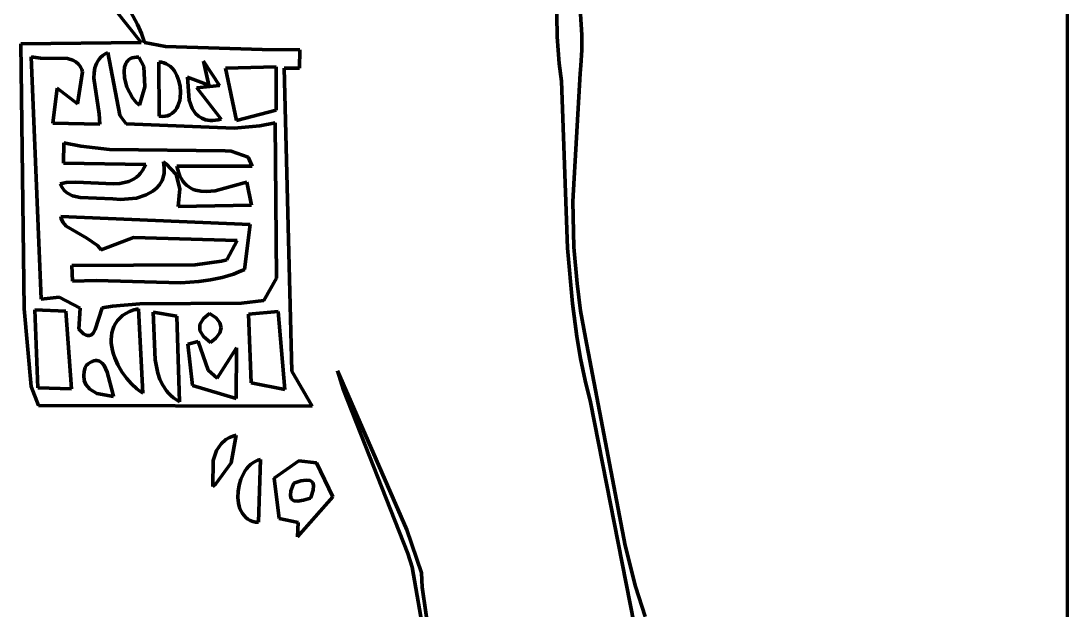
# Model space of a CAD drawing. Header units: millimetres. Extents: x 0 to 8.5, y 0 to 13.2.
# Drawn here: x 7.171 to 8.542, y 2.103 to 2.874 of the extents above; entities that cross this region are included whole.
import ezdxf

# ---------------------------------------------------------------- set-up
doc = ezdxf.new("R2010")
doc.units = ezdxf.units.MM
for name, color, linetype, lineweight in [('color#060606ff', 7, 'CONTINUOUS', 100), ('color#5c5c5cff', 7, 'CONTINUOUS', 100), ('color#ffffffff', 7, 'CONTINUOUS', 100)]:
    doc.layers.add(name, color=color, linetype=linetype, lineweight=lineweight)

msp = doc.modelspace()

# ---------------------------------------------------------------- linework, layer by layer
at = {"layer": 'color#060606ff'}
for p, q in [((7.8738, 2.8532), (7.8715, 3.0167)), ((7.3288, 2.8458), (7.2341, 2.9657)), ((7.3122, 2.8913), (7.3243, 2.8693)), ((7.9035, 2.8964), (7.906, 2.8561)), ((7.3243, 2.8693), (7.3293, 2.8578)), ((7.3293, 2.8578), (7.3335, 2.8457)), ((7.8765, 2.8183), (7.8738, 2.8532)), ((7.906, 2.8561), (7.906, 2.8359)), ((7.1715, 2.8443), (7.3288, 2.8458)), ((7.1758, 2.4972), (7.1715, 2.8443)), ((7.3335, 2.8457), (7.3609, 2.8405)), ((7.3609, 2.8405), (7.4874, 2.8367)), ((7.4874, 2.8367), (7.5366, 2.8364)), ((7.5366, 2.8364), (7.5363, 2.8123)), ((7.1972, 2.8253), (7.185, 2.8271)), ((7.185, 2.8271), (7.198, 2.5101)), ((7.2323, 2.825), (7.1972, 2.8253)), ((7.2393, 2.8229), (7.2323, 2.825)), ((7.2435, 2.8206), (7.2393, 2.8229)), ((7.2741, 2.824), (7.2722, 2.8213)), ((7.2763, 2.8265), (7.2741, 2.824)), ((7.2789, 2.8288), (7.2763, 2.8265)), ((7.2819, 2.831), (7.2789, 2.8288)), ((7.2853, 2.833), (7.2819, 2.831)), ((7.3012, 2.7509), (7.2853, 2.833)), ((7.313, 2.8236), (7.3113, 2.822)), ((7.315, 2.8248), (7.313, 2.8236)), ((7.3173, 2.8258), (7.315, 2.8248)), ((7.3199, 2.8264), (7.3173, 2.8258)), ((7.3228, 2.8267), (7.3199, 2.8264)), ((7.3261, 2.8266), (7.3228, 2.8267)), ((7.3326, 2.8143), (7.3261, 2.8266)), ((7.906, 2.8359), (7.905, 2.8156)), ((7.247, 2.8174), (7.2435, 2.8206)), ((7.2486, 2.8154), (7.247, 2.8174)), ((7.25, 2.8131), (7.2486, 2.8154)), ((7.2513, 2.8105), (7.25, 2.8131)), ((7.2523, 2.8076), (7.2513, 2.8105)), ((7.2684, 2.8126), (7.2672, 2.8062)), ((7.2706, 2.8186), (7.2684, 2.8126)), ((7.2722, 2.8213), (7.2706, 2.8186)), ((7.3071, 2.8136), (7.3065, 2.8083)), ((7.3087, 2.8182), (7.3071, 2.8136)), ((7.3098, 2.8202), (7.3087, 2.8182)), ((7.3113, 2.822), (7.3098, 2.8202)), ((7.3339, 2.7879), (7.3326, 2.8143)), ((7.3519, 2.8203), (7.3526, 2.7493)), ((7.3555, 2.82), (7.3519, 2.8203)), ((7.3588, 2.8192), (7.3555, 2.82)), ((7.3619, 2.818), (7.3588, 2.8192)), ((7.3648, 2.8163), (7.3619, 2.818)), ((7.3675, 2.8143), (7.3648, 2.8163)), ((7.3699, 2.8118), (7.3675, 2.8143)), ((7.3721, 2.8091), (7.3699, 2.8118)), ((7.374, 2.8061), (7.3721, 2.8091)), ((7.4104, 2.8214), (7.4177, 2.7902)), ((7.4314, 2.7896), (7.4104, 2.8214)), ((7.5056, 2.814), (7.4395, 2.8125)), ((7.4395, 2.8125), (7.4538, 2.7439)), ((7.506, 2.7573), (7.5056, 2.814)), ((7.5363, 2.8123), (7.5163, 2.8123)), ((7.5163, 2.8123), (7.5264, 2.4159)), ((7.8793, 2.7952), (7.8765, 2.8183)), ((7.905, 2.8156), (7.9041, 2.8054)), ((7.2457, 2.7655), (7.2523, 2.8076)), ((7.2672, 2.8062), (7.2668, 2.7994)), ((7.2668, 2.7994), (7.274, 2.7524)), ((7.3065, 2.8083), (7.3071, 2.7996)), ((7.3071, 2.7996), (7.3104, 2.7874)), ((7.3757, 2.8029), (7.374, 2.8061)), ((7.3784, 2.7959), (7.3757, 2.8029)), ((7.38, 2.7884), (7.3784, 2.7959)), ((7.4177, 2.7902), (7.3897, 2.8006)), ((7.3897, 2.8006), (7.392, 2.7702)), ((7.8872, 2.5767), (7.8793, 2.7952)), ((7.9041, 2.8054), (7.8943, 2.638)), ((7.2131, 2.7401), (7.2188, 2.7859)), ((7.2188, 2.7859), (7.2457, 2.7655)), ((7.3104, 2.7874), (7.3175, 2.7735)), ((7.3266, 2.7637), (7.3339, 2.7879)), ((7.3805, 2.7808), (7.38, 2.7884)), ((7.4019, 2.7866), (7.4314, 2.7896)), ((7.4339, 2.7457), (7.4019, 2.7866)), ((7.3175, 2.7735), (7.3228, 2.7669)), ((7.3784, 2.7663), (7.3794, 2.7698)), ((7.3794, 2.7698), (7.38, 2.7733)), ((7.38, 2.7733), (7.3805, 2.7808)), ((7.392, 2.7702), (7.3958, 2.7596)), ((7.3228, 2.7669), (7.3266, 2.7637)), ((7.3693, 2.7529), (7.3717, 2.755)), ((7.3717, 2.755), (7.3738, 2.7574)), ((7.3738, 2.7574), (7.3757, 2.7601)), ((7.3757, 2.7601), (7.3772, 2.7631)), ((7.3772, 2.7631), (7.3784, 2.7663)), ((7.3958, 2.7596), (7.4002, 2.753)), ((7.4538, 2.7439), (7.506, 2.7573)), ((7.274, 2.7524), (7.2748, 2.7391)), ((7.3028, 2.7482), (7.3012, 2.7509)), ((7.3094, 2.7396), (7.3028, 2.7482)), ((7.3526, 2.7493), (7.3566, 2.749)), ((7.3566, 2.749), (7.3602, 2.7493)), ((7.3602, 2.7493), (7.3636, 2.75)), ((7.3636, 2.75), (7.3666, 2.7513)), ((7.3666, 2.7513), (7.3693, 2.7529)), ((7.4002, 2.753), (7.4039, 2.7494)), ((7.4039, 2.7494), (7.4083, 2.7467)), ((7.4083, 2.7467), (7.4134, 2.7448)), ((7.4134, 2.7448), (7.4163, 2.7443)), ((7.4163, 2.7443), (7.4194, 2.744)), ((7.4194, 2.744), (7.4227, 2.744)), ((7.4227, 2.744), (7.4262, 2.7442)), ((7.4262, 2.7442), (7.4299, 2.7448)), ((7.4299, 2.7448), (7.4339, 2.7457)), ((7.5044, 2.7406), (7.4843, 2.7368)), ((7.5063, 2.5376), (7.5044, 2.7406)), ((7.2748, 2.7391), (7.2131, 2.7401)), ((7.4508, 2.7339), (7.3094, 2.7396)), ((7.4843, 2.7368), (7.4508, 2.7339)), ((7.2271, 2.6879), (7.2277, 2.7147)), ((7.2277, 2.7147), (7.2501, 2.7102)), ((7.2501, 2.7102), (7.2876, 2.706)), ((7.2876, 2.706), (7.4392, 2.7043)), ((7.4392, 2.7043), (7.4467, 2.7037)), ((7.4467, 2.7037), (7.4693, 2.6956)), ((7.3349, 2.6864), (7.2271, 2.6879)), ((7.333, 2.6821), (7.3349, 2.6864)), ((7.3619, 2.6873), (7.3581, 2.6898)), ((7.3581, 2.6898), (7.3588, 2.6857)), ((7.3588, 2.6857), (7.3592, 2.6818)), ((7.3746, 2.6731), (7.3619, 2.6873)), ((7.4693, 2.6956), (7.4743, 2.6841)), ((7.3227, 2.6695), (7.3256, 2.672)), ((7.3256, 2.672), (7.3283, 2.675)), ((7.3283, 2.675), (7.3308, 2.6783)), ((7.3308, 2.6783), (7.333, 2.6821)), ((7.359, 2.6746), (7.3584, 2.6713)), ((7.3593, 2.6781), (7.359, 2.6746)), ((7.3592, 2.6818), (7.3593, 2.6781)), ((7.3798, 2.6545), (7.3746, 2.6731)), ((7.4743, 2.6841), (7.3759, 2.6842)), ((7.3759, 2.6842), (7.3769, 2.6793)), ((7.3769, 2.6793), (7.3782, 2.6749)), ((7.3782, 2.6749), (7.3798, 2.6709)), ((7.2228, 2.6611), (7.2306, 2.6625)), ((7.224, 2.6584), (7.2228, 2.6611)), ((7.2254, 2.6559), (7.224, 2.6584)), ((7.2306, 2.6625), (7.2432, 2.663)), ((7.2432, 2.663), (7.2926, 2.6607)), ((7.2926, 2.6607), (7.301, 2.6614)), ((7.301, 2.6614), (7.3089, 2.663)), ((7.3089, 2.663), (7.3127, 2.6641)), ((7.3127, 2.6641), (7.3162, 2.6656)), ((7.3162, 2.6656), (7.3196, 2.6674)), ((7.3196, 2.6674), (7.3227, 2.6695)), ((7.3531, 2.6598), (7.349, 2.6552)), ((7.3563, 2.6652), (7.3531, 2.6598)), ((7.3575, 2.6681), (7.3563, 2.6652)), ((7.3584, 2.6713), (7.3575, 2.6681)), ((7.3798, 2.6709), (7.3816, 2.6673)), ((7.3816, 2.6673), (7.3837, 2.6642)), ((7.3837, 2.6642), (7.386, 2.6614)), ((7.386, 2.6614), (7.3885, 2.659)), ((7.3885, 2.659), (7.3912, 2.6569)), ((7.4258, 2.6516), (7.4639, 2.662)), ((7.4639, 2.662), (7.4673, 2.6632)), ((7.4673, 2.6632), (7.4736, 2.6331)), ((7.2286, 2.6518), (7.2254, 2.6559)), ((7.2324, 2.6486), (7.2286, 2.6518)), ((7.2389, 2.6452), (7.2324, 2.6486)), ((7.2489, 2.6429), (7.2389, 2.6452)), ((7.3356, 2.6465), (7.3227, 2.6423)), ((7.3442, 2.6512), (7.3356, 2.6465)), ((7.349, 2.6552), (7.3442, 2.6512)), ((7.3774, 2.6314), (7.3798, 2.6545)), ((7.3912, 2.6569), (7.3941, 2.6552)), ((7.3941, 2.6552), (7.3971, 2.6537)), ((7.3971, 2.6537), (7.4003, 2.6526)), ((7.4003, 2.6526), (7.4072, 2.6512)), ((7.4072, 2.6512), (7.4144, 2.6507)), ((7.4144, 2.6507), (7.4258, 2.6516)), ((7.292, 2.6411), (7.2489, 2.6429)), ((7.3019, 2.6403), (7.292, 2.6411)), ((7.3227, 2.6423), (7.3019, 2.6403)), ((7.4736, 2.6331), (7.3774, 2.6314)), ((7.8943, 2.638), (7.8958, 2.5781)), ((7.2237, 2.618), (7.4719, 2.6077)), ((7.2244, 2.6155), (7.2237, 2.618)), ((7.2265, 2.6109), (7.2244, 2.6155)), ((7.2308, 2.6053), (7.2265, 2.6109)), ((7.258, 2.59), (7.2308, 2.6053)), ((7.4719, 2.6077), (7.4643, 2.5488)), ((7.272, 2.5804), (7.258, 2.59)), ((7.3188, 2.5906), (7.2766, 2.5744)), ((7.4547, 2.5869), (7.3188, 2.5906)), ((7.2766, 2.5744), (7.272, 2.5804)), ((7.4411, 2.5613), (7.4547, 2.5869)), ((7.8937, 2.5041), (7.8872, 2.5767)), ((7.8958, 2.5781), (7.8998, 2.5304)), ((7.238, 2.554), (7.3995, 2.555)), ((7.239, 2.5335), (7.238, 2.554)), ((7.3995, 2.555), (7.4342, 2.5599)), ((7.4342, 2.5599), (7.4411, 2.5613)), ((7.4643, 2.5488), (7.457, 2.5456)), ((7.4197, 2.5351), (7.4044, 2.5329)), ((7.4349, 2.5383), (7.4197, 2.5351)), ((7.4423, 2.5404), (7.4349, 2.5383)), ((7.4497, 2.5429), (7.4423, 2.5404)), ((7.457, 2.5456), (7.4497, 2.5429)), ((7.4895, 2.5081), (7.5063, 2.5376)), ((7.2701, 2.5344), (7.239, 2.5335)), ((7.381, 2.5312), (7.2701, 2.5344)), ((7.4044, 2.5329), (7.381, 2.5312)), ((7.8998, 2.5304), (7.9046, 2.4948)), ((7.198, 2.5101), (7.2217, 2.5125)), ((7.2217, 2.5125), (7.2492, 2.4982)), ((7.4603, 2.5047), (7.4895, 2.5081)), ((7.1849, 2.3957), (7.1758, 2.4972)), ((7.1895, 2.4962), (7.1938, 2.3941)), ((7.2305, 2.4944), (7.1895, 2.4962)), ((7.2376, 2.3927), (7.2305, 2.4944)), ((7.2492, 2.4982), (7.2474, 2.4708)), ((7.2688, 2.4702), (7.2777, 2.4986)), ((7.2777, 2.4986), (7.2915, 2.501)), ((7.2915, 2.501), (7.3271, 2.504)), ((7.3193, 2.4958), (7.3138, 2.4937)), ((7.3254, 2.4975), (7.3193, 2.4958)), ((7.3311, 2.387), (7.3254, 2.4975)), ((7.3271, 2.504), (7.4603, 2.5047)), ((7.5082, 2.4939), (7.4697, 2.4903)), ((7.5171, 2.3916), (7.5082, 2.4939)), ((7.8995, 2.4609), (7.8937, 2.5041)), ((7.9046, 2.4948), (7.9111, 2.4594)), ((7.2979, 2.4819), (7.2953, 2.4782)), ((7.301, 2.4853), (7.2979, 2.4819)), ((7.3047, 2.4884), (7.301, 2.4853)), ((7.309, 2.4912), (7.3047, 2.4884)), ((7.3138, 2.4937), (7.309, 2.4912)), ((7.3446, 2.4931), (7.3471, 2.4305)), ((7.3756, 2.4877), (7.3446, 2.4931)), ((7.3792, 2.3754), (7.3756, 2.4877)), ((7.4108, 2.4848), (7.406, 2.477)), ((7.4185, 2.4914), (7.4108, 2.4848)), ((7.4271, 2.4854), (7.4185, 2.4914)), ((7.4322, 2.4791), (7.4271, 2.4854)), ((7.4697, 2.4903), (7.473, 2.4005)), ((7.2474, 2.4708), (7.2495, 2.4684)), ((7.2495, 2.4684), (7.2515, 2.4664)), ((7.2515, 2.4664), (7.2534, 2.4648)), ((7.266, 2.4656), (7.2688, 2.4702)), ((7.2917, 2.4702), (7.2906, 2.466)), ((7.2933, 2.4743), (7.2917, 2.4702)), ((7.2953, 2.4782), (7.2933, 2.4743)), ((7.406, 2.477), (7.4059, 2.4691)), ((7.4059, 2.4691), (7.4106, 2.4612)), ((7.432, 2.4659), (7.4338, 2.4726)), ((7.4338, 2.4726), (7.4322, 2.4791)), ((7.2534, 2.4648), (7.2552, 2.4636)), ((7.2552, 2.4636), (7.2569, 2.4628)), ((7.2569, 2.4628), (7.2585, 2.4624)), ((7.2585, 2.4624), (7.2599, 2.4622)), ((7.2599, 2.4622), (7.2613, 2.4624)), ((7.2613, 2.4624), (7.2638, 2.4635)), ((7.2638, 2.4635), (7.266, 2.4656)), ((7.29, 2.4616), (7.2897, 2.457)), ((7.2897, 2.457), (7.2899, 2.4524)), ((7.2906, 2.466), (7.29, 2.4616)), ((7.4035, 2.4546), (7.3902, 2.451)), ((7.4166, 2.417), (7.4035, 2.4546)), ((7.4106, 2.4612), (7.42, 2.4534)), ((7.42, 2.4534), (7.4268, 2.4591)), ((7.4268, 2.4591), (7.432, 2.4659)), ((7.9045, 2.4322), (7.8995, 2.4609)), ((7.9111, 2.4594), (7.9627, 2.1875)), ((7.2899, 2.4524), (7.2905, 2.4477)), ((7.2905, 2.4477), (7.2915, 2.4429)), ((7.2915, 2.4429), (7.2928, 2.4381)), ((7.3902, 2.451), (7.3964, 2.3968)), ((7.454, 2.4461), (7.4284, 2.4065)), ((7.4536, 2.3799), (7.454, 2.4461)), ((7.2596, 2.4254), (7.2568, 2.4232)), ((7.2622, 2.4272), (7.2596, 2.4254)), ((7.2646, 2.4284), (7.2622, 2.4272)), ((7.2669, 2.4292), (7.2646, 2.4284)), ((7.269, 2.4297), (7.2669, 2.4292)), ((7.271, 2.4297), (7.269, 2.4297)), ((7.2728, 2.4293), (7.271, 2.4297)), ((7.2746, 2.4287), (7.2728, 2.4293)), ((7.2777, 2.4264), (7.2746, 2.4287)), ((7.2804, 2.4232), (7.2777, 2.4264)), ((7.2928, 2.4381), (7.2944, 2.4334)), ((7.2944, 2.4334), (7.2985, 2.424)), ((7.3471, 2.4305), (7.3506, 2.4132)), ((7.9104, 2.4036), (7.9045, 2.4322)), ((7.2543, 2.4151), (7.2538, 2.4102)), ((7.2558, 2.4204), (7.2543, 2.4151)), ((7.2568, 2.4232), (7.2558, 2.4204)), ((7.2846, 2.4144), (7.2804, 2.4232)), ((7.2917, 2.3863), (7.2846, 2.4144)), ((7.2985, 2.424), (7.3036, 2.415)), ((7.3036, 2.415), (7.3096, 2.4066)), ((7.3506, 2.4132), (7.3535, 2.405)), ((7.4284, 2.4065), (7.4166, 2.417)), ((7.5264, 2.4159), (7.5528, 2.3701)), ((7.5938, 2.3909), (7.5862, 2.4162)), ((7.5862, 2.4162), (7.677, 2.208)), ((7.2538, 2.4102), (7.2544, 2.4036)), ((7.2544, 2.4036), (7.2566, 2.3981)), ((7.2566, 2.3981), (7.2618, 2.392)), ((7.3096, 2.4066), (7.3163, 2.399)), ((7.3163, 2.399), (7.3235, 2.3924)), ((7.3535, 2.405), (7.3572, 2.3973)), ((7.473, 2.4005), (7.5171, 2.3916)), ((7.9173, 2.3751), (7.9104, 2.4036)), ((7.1944, 2.3706), (7.1849, 2.3957)), ((7.1938, 2.3941), (7.2376, 2.3927)), ((7.2618, 2.392), (7.271, 2.3867)), ((7.271, 2.3867), (7.2928, 2.3825)), ((7.2928, 2.3825), (7.2917, 2.3863)), ((7.3235, 2.3924), (7.3273, 2.3896)), ((7.3273, 2.3896), (7.3311, 2.387)), ((7.3572, 2.3973), (7.362, 2.3902)), ((7.362, 2.3902), (7.3648, 2.3869)), ((7.3648, 2.3869), (7.3679, 2.3837)), ((7.3964, 2.3968), (7.4536, 2.3799)), ((7.6781, 2.1773), (7.5938, 2.3909)), ((7.5528, 2.3701), (7.1944, 2.3706)), ((7.3679, 2.3837), (7.3714, 2.3808)), ((7.3714, 2.3808), (7.3751, 2.378)), ((7.3751, 2.378), (7.3792, 2.3754)), ((7.9745, 2.0847), (7.9173, 2.3751)), ((7.4447, 2.3291), (7.4503, 2.3312)), ((7.4533, 2.332), (7.4468, 2.2957)), ((7.4503, 2.3312), (7.4533, 2.332)), ((7.4278, 2.3119), (7.4338, 2.3208)), ((7.4338, 2.3208), (7.4399, 2.3262)), ((7.4399, 2.3262), (7.4447, 2.3291)), ((7.4232, 2.2987), (7.4278, 2.3119)), ((7.4227, 2.2646), (7.4232, 2.2987)), ((7.4468, 2.2957), (7.4269, 2.2682)), ((7.5033, 2.2758), (7.5356, 2.2982)), ((7.5356, 2.2982), (7.5586, 2.2956)), ((7.5586, 2.2956), (7.58, 2.2513)), ((7.5096, 2.2229), (7.5033, 2.2758)), ((7.4269, 2.2682), (7.4227, 2.2646)), ((7.528, 2.2669), (7.5252, 2.259)), ((7.529, 2.2691), (7.528, 2.2669)), ((7.5381, 2.2721), (7.529, 2.2691)), ((7.5452, 2.2732), (7.5381, 2.2721)), ((7.5504, 2.2726), (7.5452, 2.2732)), ((7.5536, 2.2701), (7.5504, 2.2726)), ((7.5549, 2.2659), (7.5536, 2.2701)), ((7.5543, 2.2598), (7.5549, 2.2659)), ((7.5252, 2.259), (7.5244, 2.2529)), ((7.5244, 2.2529), (7.5256, 2.2486)), ((7.5256, 2.2486), (7.5288, 2.2462)), ((7.58, 2.2513), (7.5339, 2.1988)), ((7.5414, 2.2467), (7.5507, 2.2497)), ((7.5507, 2.2497), (7.5517, 2.2519)), ((7.5517, 2.2519), (7.5543, 2.2598)), ((7.5288, 2.2462), (7.5341, 2.2455)), ((7.5341, 2.2455), (7.5414, 2.2467)), ((7.5346, 2.2176), (7.5096, 2.2229)), ((7.5339, 2.1988), (7.5346, 2.2176)), ((7.677, 2.208), (7.6961, 2.1518)), ((7.9627, 2.1875), (7.9766, 2.134)), ((7.6839, 2.1592), (7.6781, 2.1773)), ((7.7044, 2.0419), (7.6839, 2.1592)), ((7.6961, 2.1518), (7.6969, 2.1332)), ((7.6969, 2.1332), (7.71, 2.0447)), ((7.9766, 2.134), (7.989, 2.0945))]:
    msp.add_line(p, q, dxfattribs=at)
at = {"layer": 'color#5c5c5cff'}
for p, q in [((7.4671, 2.288), (7.4696, 2.2909)), ((7.4696, 2.2909), (7.4723, 2.2934)), ((7.4723, 2.2934), (7.4752, 2.2957)), ((7.4752, 2.2957), (7.4783, 2.2976)), ((7.4783, 2.2976), (7.4816, 2.2991)), ((7.4816, 2.2991), (7.4851, 2.3001)), ((7.4851, 2.3001), (7.4828, 2.218)), ((7.4595, 2.2742), (7.4629, 2.2815)), ((7.4629, 2.2815), (7.4649, 2.2849)), ((7.4649, 2.2849), (7.4671, 2.288)), ((7.4559, 2.2584), (7.4572, 2.2664)), ((7.4572, 2.2664), (7.4595, 2.2742)), ((7.4556, 2.2505), (7.4559, 2.2584)), ((7.4564, 2.2428), (7.4556, 2.2505)), ((7.4573, 2.2391), (7.4564, 2.2428)), ((7.4584, 2.2357), (7.4573, 2.2391)), ((7.4599, 2.2324), (7.4584, 2.2357)), ((7.4616, 2.2294), (7.4599, 2.2324)), ((7.4637, 2.2267), (7.4616, 2.2294)), ((7.466, 2.2243), (7.4637, 2.2267)), ((7.4687, 2.2222), (7.466, 2.2243)), ((7.4718, 2.2205), (7.4687, 2.2222)), ((7.4751, 2.2192), (7.4718, 2.2205)), ((7.4788, 2.2183), (7.4751, 2.2192)), ((7.4828, 2.218), (7.4788, 2.2183))]:
    msp.add_line(p, q, dxfattribs=at)
at = {"layer": 'color#ffffffff'}
for p, q in [((8.5417, 13.1944), (8.5417, 0)), ((7.8715, 3.0167), (7.8738, 2.8532)), ((7.2341, 2.9657), (7.3288, 2.8458)), ((7.3243, 2.8693), (7.3122, 2.8913)), ((7.906, 2.8561), (7.9035, 2.8964)), ((7.3293, 2.8578), (7.3243, 2.8693)), ((7.3335, 2.8457), (7.3293, 2.8578)), ((7.8738, 2.8532), (7.8765, 2.8183)), ((7.906, 2.8359), (7.906, 2.8561)), ((7.3288, 2.8458), (7.1715, 2.8443)), ((7.1715, 2.8443), (7.1758, 2.4972)), ((7.3609, 2.8405), (7.3335, 2.8457)), ((7.4874, 2.8367), (7.3609, 2.8405)), ((7.5366, 2.8364), (7.4874, 2.8367)), ((7.5363, 2.8123), (7.5366, 2.8364)), ((7.198, 2.5101), (7.185, 2.8271)), ((7.185, 2.8271), (7.1972, 2.8253)), ((7.1972, 2.8253), (7.2323, 2.825)), ((7.2323, 2.825), (7.2393, 2.8229)), ((7.2393, 2.8229), (7.2435, 2.8206)), ((7.2722, 2.8213), (7.2741, 2.824)), ((7.2741, 2.824), (7.2763, 2.8265)), ((7.2763, 2.8265), (7.2789, 2.8288)), ((7.2789, 2.8288), (7.2819, 2.831)), ((7.2819, 2.831), (7.2853, 2.833)), ((7.2853, 2.833), (7.3012, 2.7509)), ((7.3113, 2.822), (7.313, 2.8236)), ((7.313, 2.8236), (7.315, 2.8248)), ((7.315, 2.8248), (7.3173, 2.8258)), ((7.3173, 2.8258), (7.3199, 2.8264)), ((7.3199, 2.8264), (7.3228, 2.8267)), ((7.3228, 2.8267), (7.3261, 2.8266)), ((7.3261, 2.8266), (7.3326, 2.8143)), ((7.905, 2.8156), (7.906, 2.8359)), ((7.2435, 2.8206), (7.247, 2.8174)), ((7.247, 2.8174), (7.2486, 2.8154)), ((7.2486, 2.8154), (7.25, 2.8131)), ((7.25, 2.8131), (7.2513, 2.8105)), ((7.2513, 2.8105), (7.2523, 2.8076)), ((7.2672, 2.8062), (7.2684, 2.8126)), ((7.2684, 2.8126), (7.2706, 2.8186)), ((7.2706, 2.8186), (7.2722, 2.8213)), ((7.3065, 2.8083), (7.3071, 2.8136)), ((7.3071, 2.8136), (7.3087, 2.8182)), ((7.3087, 2.8182), (7.3098, 2.8202)), ((7.3098, 2.8202), (7.3113, 2.822)), ((7.3326, 2.8143), (7.3339, 2.7879)), ((7.3519, 2.8203), (7.3555, 2.82)), ((7.3526, 2.7493), (7.3519, 2.8203)), ((7.3555, 2.82), (7.3588, 2.8192)), ((7.3588, 2.8192), (7.3619, 2.818)), ((7.3619, 2.818), (7.3648, 2.8163)), ((7.3648, 2.8163), (7.3675, 2.8143)), ((7.3675, 2.8143), (7.3699, 2.8118)), ((7.3699, 2.8118), (7.3721, 2.8091)), ((7.3721, 2.8091), (7.374, 2.8061)), ((7.4104, 2.8214), (7.4314, 2.7896)), ((7.4177, 2.7902), (7.4104, 2.8214)), ((7.4395, 2.8125), (7.5056, 2.814)), ((7.4538, 2.7439), (7.4395, 2.8125)), ((7.5056, 2.814), (7.506, 2.7573)), ((7.5264, 2.4159), (7.5163, 2.8123)), ((7.5163, 2.8123), (7.5363, 2.8123)), ((7.8765, 2.8183), (7.8793, 2.7952)), ((7.9041, 2.8054), (7.905, 2.8156)), ((7.2523, 2.8076), (7.2457, 2.7655)), ((7.2668, 2.7994), (7.2672, 2.8062)), ((7.274, 2.7524), (7.2668, 2.7994)), ((7.3071, 2.7996), (7.3065, 2.8083)), ((7.3104, 2.7874), (7.3071, 2.7996)), ((7.374, 2.8061), (7.3757, 2.8029)), ((7.3757, 2.8029), (7.3784, 2.7959)), ((7.3784, 2.7959), (7.38, 2.7884)), ((7.392, 2.7702), (7.3897, 2.8006)), ((7.3897, 2.8006), (7.4177, 2.7902)), ((7.8793, 2.7952), (7.8872, 2.5767)), ((7.8943, 2.638), (7.9041, 2.8054)), ((7.2188, 2.7859), (7.2131, 2.7401)), ((7.2457, 2.7655), (7.2188, 2.7859)), ((7.3175, 2.7735), (7.3104, 2.7874)), ((7.3339, 2.7879), (7.3266, 2.7637)), ((7.38, 2.7884), (7.3805, 2.7808)), ((7.4314, 2.7896), (7.4019, 2.7866)), ((7.4019, 2.7866), (7.4339, 2.7457)), ((7.3228, 2.7669), (7.3175, 2.7735)), ((7.3794, 2.7698), (7.3784, 2.7663)), ((7.38, 2.7733), (7.3794, 2.7698)), ((7.3805, 2.7808), (7.38, 2.7733)), ((7.3958, 2.7596), (7.392, 2.7702)), ((7.3266, 2.7637), (7.3228, 2.7669)), ((7.3717, 2.755), (7.3693, 2.7529)), ((7.3738, 2.7574), (7.3717, 2.755)), ((7.3757, 2.7601), (7.3738, 2.7574)), ((7.3772, 2.7631), (7.3757, 2.7601)), ((7.3784, 2.7663), (7.3772, 2.7631)), ((7.4002, 2.753), (7.3958, 2.7596)), ((7.506, 2.7573), (7.4538, 2.7439)), ((7.2748, 2.7391), (7.274, 2.7524)), ((7.3012, 2.7509), (7.3028, 2.7482)), ((7.3028, 2.7482), (7.3094, 2.7396)), ((7.3566, 2.749), (7.3526, 2.7493)), ((7.3602, 2.7493), (7.3566, 2.749)), ((7.3636, 2.75), (7.3602, 2.7493)), ((7.3666, 2.7513), (7.3636, 2.75)), ((7.3693, 2.7529), (7.3666, 2.7513)), ((7.4039, 2.7494), (7.4002, 2.753)), ((7.4083, 2.7467), (7.4039, 2.7494)), ((7.4134, 2.7448), (7.4083, 2.7467)), ((7.4163, 2.7443), (7.4134, 2.7448)), ((7.4194, 2.744), (7.4163, 2.7443)), ((7.4227, 2.744), (7.4194, 2.744)), ((7.4262, 2.7442), (7.4227, 2.744)), ((7.4299, 2.7448), (7.4262, 2.7442)), ((7.4339, 2.7457), (7.4299, 2.7448)), ((7.4843, 2.7368), (7.5044, 2.7406)), ((7.5044, 2.7406), (7.5063, 2.5376)), ((7.2131, 2.7401), (7.2748, 2.7391)), ((7.3094, 2.7396), (7.4508, 2.7339)), ((7.4508, 2.7339), (7.4843, 2.7368)), ((7.2277, 2.7147), (7.2271, 2.6879)), ((7.2501, 2.7102), (7.2277, 2.7147)), ((7.2876, 2.706), (7.2501, 2.7102)), ((7.4392, 2.7043), (7.2876, 2.706)), ((7.4467, 2.7037), (7.4392, 2.7043)), ((7.4693, 2.6956), (7.4467, 2.7037)), ((7.2271, 2.6879), (7.3349, 2.6864)), ((7.3349, 2.6864), (7.333, 2.6821)), ((7.3588, 2.6857), (7.3581, 2.6898)), ((7.3581, 2.6898), (7.3619, 2.6873)), ((7.3592, 2.6818), (7.3588, 2.6857)), ((7.3619, 2.6873), (7.3746, 2.6731)), ((7.4743, 2.6841), (7.4693, 2.6956)), ((7.3256, 2.672), (7.3227, 2.6695)), ((7.3283, 2.675), (7.3256, 2.672)), ((7.3308, 2.6783), (7.3283, 2.675)), ((7.333, 2.6821), (7.3308, 2.6783)), ((7.3584, 2.6713), (7.359, 2.6746)), ((7.359, 2.6746), (7.3593, 2.6781)), ((7.3593, 2.6781), (7.3592, 2.6818)), ((7.3746, 2.6731), (7.3798, 2.6545)), ((7.3769, 2.6793), (7.3759, 2.6842)), ((7.3759, 2.6842), (7.4743, 2.6841)), ((7.3782, 2.6749), (7.3769, 2.6793)), ((7.3798, 2.6709), (7.3782, 2.6749)), ((7.2306, 2.6625), (7.2228, 2.6611)), ((7.2228, 2.6611), (7.224, 2.6584)), ((7.224, 2.6584), (7.2254, 2.6559)), ((7.2432, 2.663), (7.2306, 2.6625)), ((7.2926, 2.6607), (7.2432, 2.663)), ((7.301, 2.6614), (7.2926, 2.6607)), ((7.3089, 2.663), (7.301, 2.6614)), ((7.3127, 2.6641), (7.3089, 2.663)), ((7.3162, 2.6656), (7.3127, 2.6641)), ((7.3196, 2.6674), (7.3162, 2.6656)), ((7.3227, 2.6695), (7.3196, 2.6674)), ((7.349, 2.6552), (7.3531, 2.6598)), ((7.3531, 2.6598), (7.3563, 2.6652)), ((7.3563, 2.6652), (7.3575, 2.6681)), ((7.3575, 2.6681), (7.3584, 2.6713)), ((7.3816, 2.6673), (7.3798, 2.6709)), ((7.3837, 2.6642), (7.3816, 2.6673)), ((7.386, 2.6614), (7.3837, 2.6642)), ((7.3885, 2.659), (7.386, 2.6614)), ((7.3912, 2.6569), (7.3885, 2.659)), ((7.4639, 2.662), (7.4258, 2.6516)), ((7.4673, 2.6632), (7.4639, 2.662)), ((7.4736, 2.6331), (7.4673, 2.6632)), ((7.2254, 2.6559), (7.2286, 2.6518)), ((7.2286, 2.6518), (7.2324, 2.6486)), ((7.2324, 2.6486), (7.2389, 2.6452)), ((7.2389, 2.6452), (7.2489, 2.6429)), ((7.3227, 2.6423), (7.3356, 2.6465)), ((7.3356, 2.6465), (7.3442, 2.6512)), ((7.3442, 2.6512), (7.349, 2.6552)), ((7.3798, 2.6545), (7.3774, 2.6314)), ((7.3941, 2.6552), (7.3912, 2.6569)), ((7.3971, 2.6537), (7.3941, 2.6552)), ((7.4003, 2.6526), (7.3971, 2.6537)), ((7.4072, 2.6512), (7.4003, 2.6526)), ((7.4144, 2.6507), (7.4072, 2.6512)), ((7.4258, 2.6516), (7.4144, 2.6507)), ((7.2489, 2.6429), (7.292, 2.6411)), ((7.292, 2.6411), (7.3019, 2.6403)), ((7.3019, 2.6403), (7.3227, 2.6423)), ((7.3774, 2.6314), (7.4736, 2.6331)), ((7.8958, 2.5781), (7.8943, 2.638)), ((7.2237, 2.618), (7.2244, 2.6155)), ((7.4719, 2.6077), (7.2237, 2.618)), ((7.2244, 2.6155), (7.2265, 2.6109)), ((7.2265, 2.6109), (7.2308, 2.6053)), ((7.2308, 2.6053), (7.258, 2.59)), ((7.4643, 2.5488), (7.4719, 2.6077)), ((7.258, 2.59), (7.272, 2.5804)), ((7.2766, 2.5744), (7.3188, 2.5906)), ((7.3188, 2.5906), (7.4547, 2.5869)), ((7.272, 2.5804), (7.2766, 2.5744)), ((7.4547, 2.5869), (7.4411, 2.5613)), ((7.8872, 2.5767), (7.8937, 2.5041)), ((7.8998, 2.5304), (7.8958, 2.5781)), ((7.3995, 2.555), (7.238, 2.554)), ((7.238, 2.554), (7.239, 2.5335)), ((7.4342, 2.5599), (7.3995, 2.555)), ((7.4411, 2.5613), (7.4342, 2.5599)), ((7.457, 2.5456), (7.4643, 2.5488)), ((7.4044, 2.5329), (7.4197, 2.5351)), ((7.4197, 2.5351), (7.4349, 2.5383)), ((7.4349, 2.5383), (7.4423, 2.5404)), ((7.4423, 2.5404), (7.4497, 2.5429)), ((7.4497, 2.5429), (7.457, 2.5456)), ((7.5063, 2.5376), (7.4895, 2.5081)), ((7.239, 2.5335), (7.2701, 2.5344)), ((7.2701, 2.5344), (7.381, 2.5312)), ((7.381, 2.5312), (7.4044, 2.5329)), ((7.9046, 2.4948), (7.8998, 2.5304)), ((7.2217, 2.5125), (7.198, 2.5101)), ((7.2492, 2.4982), (7.2217, 2.5125)), ((7.4895, 2.5081), (7.4603, 2.5047)), ((7.1758, 2.4972), (7.1849, 2.3957)), ((7.1895, 2.4962), (7.2305, 2.4944)), ((7.1938, 2.3941), (7.1895, 2.4962)), ((7.2305, 2.4944), (7.2376, 2.3927)), ((7.2474, 2.4708), (7.2492, 2.4982)), ((7.2777, 2.4986), (7.2688, 2.4702)), ((7.2915, 2.501), (7.2777, 2.4986)), ((7.3271, 2.504), (7.2915, 2.501)), ((7.3138, 2.4937), (7.3193, 2.4958)), ((7.3193, 2.4958), (7.3254, 2.4975)), ((7.3254, 2.4975), (7.3311, 2.387)), ((7.4603, 2.5047), (7.3271, 2.504)), ((7.4697, 2.4903), (7.5082, 2.4939)), ((7.5082, 2.4939), (7.5171, 2.3916)), ((7.8937, 2.5041), (7.8995, 2.4609)), ((7.9111, 2.4594), (7.9046, 2.4948)), ((7.2953, 2.4782), (7.2979, 2.4819)), ((7.2979, 2.4819), (7.301, 2.4853)), ((7.301, 2.4853), (7.3047, 2.4884)), ((7.3047, 2.4884), (7.309, 2.4912)), ((7.309, 2.4912), (7.3138, 2.4937)), ((7.3446, 2.4931), (7.3756, 2.4877)), ((7.3471, 2.4305), (7.3446, 2.4931)), ((7.3756, 2.4877), (7.3792, 2.3754)), ((7.406, 2.477), (7.4108, 2.4848)), ((7.4108, 2.4848), (7.4185, 2.4914)), ((7.4185, 2.4914), (7.4271, 2.4854)), ((7.4271, 2.4854), (7.4322, 2.4791)), ((7.473, 2.4005), (7.4697, 2.4903)), ((7.2495, 2.4684), (7.2474, 2.4708)), ((7.2515, 2.4664), (7.2495, 2.4684)), ((7.2534, 2.4648), (7.2515, 2.4664)), ((7.2688, 2.4702), (7.266, 2.4656)), ((7.2906, 2.466), (7.2917, 2.4702)), ((7.2917, 2.4702), (7.2933, 2.4743)), ((7.2933, 2.4743), (7.2953, 2.4782)), ((7.4059, 2.4691), (7.406, 2.477)), ((7.4106, 2.4612), (7.4059, 2.4691)), ((7.4338, 2.4726), (7.432, 2.4659)), ((7.4322, 2.4791), (7.4338, 2.4726)), ((7.2552, 2.4636), (7.2534, 2.4648)), ((7.2569, 2.4628), (7.2552, 2.4636)), ((7.2585, 2.4624), (7.2569, 2.4628)), ((7.2599, 2.4622), (7.2585, 2.4624)), ((7.2613, 2.4624), (7.2599, 2.4622)), ((7.2638, 2.4635), (7.2613, 2.4624)), ((7.266, 2.4656), (7.2638, 2.4635)), ((7.2897, 2.457), (7.29, 2.4616)), ((7.2899, 2.4524), (7.2897, 2.457)), ((7.29, 2.4616), (7.2906, 2.466)), ((7.3902, 2.451), (7.4035, 2.4546)), ((7.4035, 2.4546), (7.4166, 2.417)), ((7.42, 2.4534), (7.4106, 2.4612)), ((7.4268, 2.4591), (7.42, 2.4534)), ((7.432, 2.4659), (7.4268, 2.4591)), ((7.8995, 2.4609), (7.9045, 2.4322)), ((7.9627, 2.1875), (7.9111, 2.4594)), ((7.2905, 2.4477), (7.2899, 2.4524)), ((7.2915, 2.4429), (7.2905, 2.4477)), ((7.2928, 2.4381), (7.2915, 2.4429)), ((7.3964, 2.3968), (7.3902, 2.451)), ((7.4284, 2.4065), (7.454, 2.4461)), ((7.454, 2.4461), (7.4536, 2.3799)), ((7.2568, 2.4232), (7.2596, 2.4254)), ((7.2596, 2.4254), (7.2622, 2.4272)), ((7.2622, 2.4272), (7.2646, 2.4284)), ((7.2646, 2.4284), (7.2669, 2.4292)), ((7.2669, 2.4292), (7.269, 2.4297)), ((7.269, 2.4297), (7.271, 2.4297)), ((7.271, 2.4297), (7.2728, 2.4293)), ((7.2728, 2.4293), (7.2746, 2.4287)), ((7.2746, 2.4287), (7.2777, 2.4264)), ((7.2777, 2.4264), (7.2804, 2.4232)), ((7.2944, 2.4334), (7.2928, 2.4381)), ((7.2985, 2.424), (7.2944, 2.4334)), ((7.3506, 2.4132), (7.3471, 2.4305)), ((7.9045, 2.4322), (7.9104, 2.4036)), ((7.2538, 2.4102), (7.2543, 2.4151)), ((7.2543, 2.4151), (7.2558, 2.4204)), ((7.2558, 2.4204), (7.2568, 2.4232)), ((7.2804, 2.4232), (7.2846, 2.4144)), ((7.2846, 2.4144), (7.2917, 2.3863)), ((7.3036, 2.415), (7.2985, 2.424)), ((7.3096, 2.4066), (7.3036, 2.415)), ((7.3535, 2.405), (7.3506, 2.4132)), ((7.4166, 2.417), (7.4284, 2.4065)), ((7.5528, 2.3701), (7.5264, 2.4159)), ((7.677, 2.208), (7.5862, 2.4162)), ((7.5862, 2.4162), (7.5938, 2.3909)), ((7.2544, 2.4036), (7.2538, 2.4102)), ((7.2566, 2.3981), (7.2544, 2.4036)), ((7.2618, 2.392), (7.2566, 2.3981)), ((7.3163, 2.399), (7.3096, 2.4066)), ((7.3235, 2.3924), (7.3163, 2.399)), ((7.3572, 2.3973), (7.3535, 2.405)), ((7.5171, 2.3916), (7.473, 2.4005)), ((7.9104, 2.4036), (7.9173, 2.3751)), ((7.1849, 2.3957), (7.1944, 2.3706)), ((7.2376, 2.3927), (7.1938, 2.3941)), ((7.271, 2.3867), (7.2618, 2.392)), ((7.2928, 2.3825), (7.271, 2.3867)), ((7.2917, 2.3863), (7.2928, 2.3825)), ((7.3273, 2.3896), (7.3235, 2.3924)), ((7.3311, 2.387), (7.3273, 2.3896)), ((7.362, 2.3902), (7.3572, 2.3973)), ((7.3648, 2.3869), (7.362, 2.3902)), ((7.3679, 2.3837), (7.3648, 2.3869)), ((7.4536, 2.3799), (7.3964, 2.3968)), ((7.5938, 2.3909), (7.6781, 2.1773)), ((7.1944, 2.3706), (7.5528, 2.3701)), ((7.3714, 2.3808), (7.3679, 2.3837)), ((7.3751, 2.378), (7.3714, 2.3808)), ((7.3792, 2.3754), (7.3751, 2.378)), ((7.9173, 2.3751), (7.9745, 2.0847)), ((7.4503, 2.3312), (7.4447, 2.3291)), ((7.4468, 2.2957), (7.4533, 2.332)), ((7.4533, 2.332), (7.4503, 2.3312)), ((7.4338, 2.3208), (7.4278, 2.3119)), ((7.4399, 2.3262), (7.4338, 2.3208)), ((7.4447, 2.3291), (7.4399, 2.3262)), ((7.4278, 2.3119), (7.4232, 2.2987)), ((7.4232, 2.2987), (7.4227, 2.2646)), ((7.4269, 2.2682), (7.4468, 2.2957)), ((7.4696, 2.2909), (7.4671, 2.288)), ((7.4723, 2.2934), (7.4696, 2.2909)), ((7.4752, 2.2957), (7.4723, 2.2934)), ((7.4783, 2.2976), (7.4752, 2.2957)), ((7.4816, 2.2991), (7.4783, 2.2976)), ((7.4851, 2.3001), (7.4816, 2.2991)), ((7.4828, 2.218), (7.4851, 2.3001)), ((7.5356, 2.2982), (7.5033, 2.2758)), ((7.5586, 2.2956), (7.5356, 2.2982)), ((7.58, 2.2513), (7.5586, 2.2956)), ((7.4629, 2.2815), (7.4595, 2.2742)), ((7.4649, 2.2849), (7.4629, 2.2815)), ((7.4671, 2.288), (7.4649, 2.2849)), ((7.5033, 2.2758), (7.5096, 2.2229)), ((7.4227, 2.2646), (7.4269, 2.2682)), ((7.4572, 2.2664), (7.4559, 2.2584)), ((7.4595, 2.2742), (7.4572, 2.2664)), ((7.5252, 2.259), (7.528, 2.2669)), ((7.528, 2.2669), (7.529, 2.2691)), ((7.529, 2.2691), (7.5381, 2.2721)), ((7.5381, 2.2721), (7.5452, 2.2732)), ((7.5452, 2.2732), (7.5504, 2.2726)), ((7.5504, 2.2726), (7.5536, 2.2701)), ((7.5536, 2.2701), (7.5549, 2.2659)), ((7.5549, 2.2659), (7.5543, 2.2598)), ((7.4559, 2.2584), (7.4556, 2.2505)), ((7.4556, 2.2505), (7.4564, 2.2428)), ((7.5244, 2.2529), (7.5252, 2.259)), ((7.5256, 2.2486), (7.5244, 2.2529)), ((7.5288, 2.2462), (7.5256, 2.2486)), ((7.5339, 2.1988), (7.58, 2.2513)), ((7.5507, 2.2497), (7.5414, 2.2467)), ((7.5517, 2.2519), (7.5507, 2.2497)), ((7.5543, 2.2598), (7.5517, 2.2519)), ((7.4564, 2.2428), (7.4573, 2.2391)), ((7.4573, 2.2391), (7.4584, 2.2357)), ((7.4584, 2.2357), (7.4599, 2.2324)), ((7.5341, 2.2455), (7.5288, 2.2462)), ((7.5414, 2.2467), (7.5341, 2.2455)), ((7.4599, 2.2324), (7.4616, 2.2294)), ((7.4616, 2.2294), (7.4637, 2.2267)), ((7.4637, 2.2267), (7.466, 2.2243)), ((7.466, 2.2243), (7.4687, 2.2222)), ((7.4687, 2.2222), (7.4718, 2.2205)), ((7.4718, 2.2205), (7.4751, 2.2192)), ((7.5096, 2.2229), (7.5346, 2.2176)), ((7.4751, 2.2192), (7.4788, 2.2183)), ((7.4788, 2.2183), (7.4828, 2.218)), ((7.5346, 2.2176), (7.5339, 2.1988)), ((7.6961, 2.1518), (7.677, 2.208)), ((7.9766, 2.134), (7.9627, 2.1875)), ((7.6781, 2.1773), (7.6839, 2.1592)), ((7.6839, 2.1592), (7.7044, 2.0419)), ((7.6969, 2.1332), (7.6961, 2.1518)), ((7.71, 2.0447), (7.6969, 2.1332)), ((7.989, 2.0945), (7.9766, 2.134))]:
    msp.add_line(p, q, dxfattribs=at)

doc.saveas('drawing.dxf')
